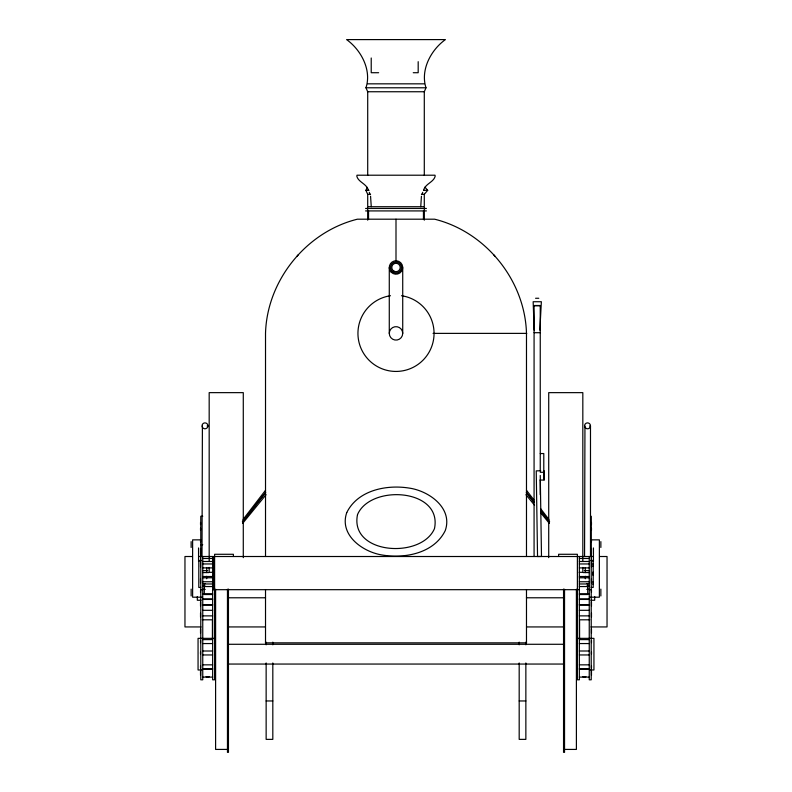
<?xml version="1.0" encoding="UTF-8"?>
<svg xmlns="http://www.w3.org/2000/svg" width="792" height="792" viewBox="0 0 792 792"><rect width="100%" height="100%" fill="white"/><g stroke="black" fill="none" stroke-linecap="round" stroke-linejoin="round"><path stroke-width="1.19" d="M435.204 176.091C433.868 182.239 425.047 183.764 423.572 190.427M367.706 175.329L367.706 91.743L365.953 87.783C371.844 70.191 361.132 49.975 346.599 39.6L445.401 39.6C430.838 49.985 420.215 70.151 425.997 87.783L424.294 91.743L424.294 175.329M421.433 196.228L420.74 206.722M421.997 194.248L422.72 192.308M367.706 220.176L367.706 194.297L365.904 190.337L367.25 187.377M243.075 519.473L265.548 490.238M242.807 521.681L265.676 492.456M242.382 521.73L265.518 492.753M242.669 523.354L266.043 494.703M297.148 256.083L298.228 254.806M424.294 220.176L424.294 194.297L427.69 190.337L424.977 187.179M540.748 470.785L536.233 470.854L537.54 556.509L541.49 556.449L540.253 475.457M378.635 72.716L371.22 72.716L371.22 57.994M413.246 72.716L418.186 72.716L418.186 61.677M367.706 83.833L424.294 83.833M365.953 87.783L425.997 87.783M367.706 91.743L424.294 91.743M356.954 175.21L435.046 175.21M365.904 190.337L369.013 190.337M423.552 190.337L427.69 190.337M367.706 194.297L370.557 194.297M421.443 194.297L424.294 194.297M368.547 206.722L423.453 206.722M365.577 208.454L426.423 208.454M365.577 210.919L426.423 210.919M535.58 298.267L538.778 298.267M534.184 330.145L533.155 301.732L541.372 301.732L539.847 330.145M433.066 333.382L526.759 333.382M202.405 426.027L202.01 556.509M207.078 426.027L207.94 426.027A2.97 2.97 0 0 0 203.673 423.175A2.97 2.97 0 0 0 203.336 428.304A2.97 2.97 0 0 0 207.94 426.027M584.951 426.027L584.555 556.509M589.614 426.027L590.486 426.027L590.486 556.509M540.253 453.549L543.787 453.549L543.787 480.061L540.253 480.061M540.253 472.289L543.787 472.289M202.752 516.255L200.772 516.255L200.772 679.803L202.752 679.803L202.752 556.509M200.772 539.857L192.624 539.857L192.624 597.198L202.039 597.198M591.228 539.857L599.376 539.857L599.376 597.198L589.961 597.198M200.772 544.718L202.752 544.718M192.367 556.509L184.962 556.509L184.962 626.937L201.01 626.937M198.535 556.509L593.465 556.509M599.633 556.509L607.038 556.509L607.038 626.937L590.99 626.937M202.752 558.479L212.642 558.479M579.358 558.479L589.248 558.479M200.772 560.508L198.802 560.508L198.802 587.446L200.772 587.446M591.228 560.508L593.198 560.508L593.198 587.446L591.228 587.446M198.554 560.716L201.02 560.716M590.981 560.716L593.446 560.716M202.752 561.478L212.642 561.478M579.358 561.478L589.248 561.478M202.752 563.953L212.642 563.953M579.358 563.953L589.248 563.953M592.654 564.033L593.198 564.033M592.654 566.062L593.198 566.062M202.752 567.904L212.642 567.904M579.358 567.904L589.248 567.904M202.752 570.646L207.692 570.646M584.308 570.646L589.248 570.646M592.654 572.25L593.198 572.25M212.83 572.319L209.177 572.319L209.177 567.428M579.17 572.319L582.823 572.319L582.823 567.428M202.752 572.567L208.93 572.567M583.07 572.567L589.248 572.567M592.654 572.923L593.198 572.923M592.654 574.279L593.198 574.279M592.654 574.447L593.198 574.447M592.654 574.952L593.198 574.952M202.752 576.517L212.642 576.517M579.358 576.517L589.248 576.517M202.752 577.794L212.642 577.794M579.358 577.794L589.248 577.794M202.752 581.744L212.642 581.744M579.358 581.744L589.248 581.744M592.654 582.011L593.198 582.011M202.752 583.595L205.227 583.595M586.773 583.595L589.248 583.595M204.296 583.971L212.642 583.971M579.358 583.971L587.704 583.971M592.654 584.041L593.198 584.041M202.752 586.07L205.227 586.07M586.773 586.07L589.248 586.07M204.296 586.545L212.642 586.545M579.358 586.545L587.704 586.545M202.752 589.377L205.227 589.377M586.773 589.377L589.248 589.377M200.772 589.684L202.752 589.684M212.642 589.684L579.358 589.684M589.248 589.684L591.228 589.684M202.752 593.772L212.642 593.782M579.358 593.782L589.248 593.772M212.642 594.525L204.296 594.525L204.296 583.704M579.358 594.525L587.704 594.525L587.704 583.704M228.452 597.782L265.548 597.782M526.452 597.782L563.548 597.782M202.752 598.96L212.642 598.96M579.358 598.96L589.248 598.96M202.752 599.435L212.642 599.435M579.358 599.435L589.248 599.435M201.02 600.257L197.317 600.257L197.317 596.544M590.981 600.257L594.683 600.257L594.683 596.544M202.752 604.623L212.642 604.623M579.358 604.623L589.248 604.623M202.752 605.128L212.642 605.128M579.358 605.128L589.248 605.128M202.752 610.315L212.642 610.315M579.358 610.315L589.248 610.315M202.752 615.869L212.642 615.869M579.358 615.869L589.248 615.869M202.227 619.809L212.424 619.809L212.424 638.352M589.773 619.809L579.576 619.809L579.576 638.352M228.155 626.937L265.181 626.937M526.819 626.937L563.845 626.937M215.355 638.352L198.059 638.352L198.059 669.982L201.762 669.982M576.645 638.352L593.941 638.352L593.941 669.982L590.238 669.982M202.752 639.609L212.642 639.609M579.358 639.609L589.248 639.609M265.429 642.847L526.571 642.847M202.752 643.559L212.642 643.559M579.358 643.559L589.248 643.559M228.452 644.282L563.548 644.282M202.752 651.004L212.642 651.004M579.358 651.004L589.248 651.004M202.752 654.954L212.642 654.954M579.358 654.954L589.248 654.954M228.452 664.052L563.548 664.052M202.752 664.844L212.642 664.844M579.358 664.844L589.248 664.844M202.752 668.794L212.642 668.794M579.358 668.794L589.248 668.794M202.752 669.191L212.642 669.191M579.358 669.191L589.248 669.191M202.752 677.101L212.642 677.101M579.358 677.101L589.248 677.101M266.142 700.96L272.814 700.96M519.186 700.96L525.858 700.96M227.462 749.42L215.602 749.42L215.602 589.208M564.538 749.42L576.398 749.42L576.398 589.208M493.772 254.806L494.852 256.083M525.957 494.703L534.531 505.207M540.768 512.85L549.331 523.354M526.482 492.753L534.194 502.415M541.134 511.107L549.618 521.73M526.324 492.456L533.947 502.197M540.807 510.969L549.193 521.681M526.452 490.238L533.937 499.99M540.679 508.751L548.925 519.473M368.428 190.427C366.953 183.764 358.132 182.239 356.796 176.091M369.28 192.308L370.003 194.248M370.567 196.228L371.26 206.722M544.144 470.735L544.282 480.061M600.861 541.619L600.861 547.47M600.861 589.119L600.861 595.97M593.446 547.945L593.446 561.498M591.476 522.463L591.476 524.561M591.476 528.145L591.476 530.244M591.476 539.639L591.476 541.738M591.476 548.47L591.476 550.262M591.476 550.569L591.476 553.895M591.476 554.964L591.476 557.053M591.476 558.716L591.476 561.231M591.476 562.409L591.476 564.508M591.476 564.874L591.476 566.973M591.476 578.714L591.476 583.041M591.476 590.297L591.476 592.396M591.476 602.039L591.476 606.108M591.476 613.028L591.476 617.107M591.476 629.096L591.476 633.164M591.476 640.54L591.476 642.639M591.476 651.935L591.476 654.024M591.476 665.765L591.476 667.864M591.476 671.042L591.476 675.239M591.228 516.236L591.228 679.803L589.248 679.803L589.248 556.509M585.288 567.666L585.288 572.596M585.288 576.289L585.288 578.754M582.823 561.36L582.823 392.644L548.717 392.644L548.717 557.647M579.358 556.509L579.358 679.803L577.388 679.803L577.388 554.281L558.607 554.281L558.607 556.509M577.14 590.297L577.14 594.376M577.14 594.802L577.14 598.128M577.14 602.039L577.14 606.108M577.14 613.028L577.14 617.107M577.14 629.096L577.14 633.164M577.14 640.54L577.14 642.639M577.14 651.935L577.14 654.024M577.14 665.765L577.14 667.864M577.14 671.042L577.14 675.239M564.538 589.208L564.538 752.4M563.548 589.06L563.548 752.4M540.253 471.151L540.253 305.504L534.075 305.504L534.075 556.509M540.253 479.813L540.253 494.653M526.482 556.509L526.482 333.382C525.047 280.556 485.912 231.917 434.63 219.196L357.37 219.196C306.088 231.917 266.953 280.556 265.518 333.382L265.518 556.509M526.482 589.812L526.482 642.847M525.858 642.144L525.858 644.807M525.858 662.953L525.858 739.372L519.186 739.372L519.186 662.953M519.186 642.144L519.186 644.807M423.453 210.919L423.453 219.196M402.722 267.488L402.722 333.382A6.722 6.722 0 0 1 392.644 339.194A6.722 6.722 0 0 1 392.644 327.561A6.722 6.722 0 0 1 402.722 333.382M396 219.196L396 261.113M389.278 267.488L389.278 333.382M368.547 210.919L368.547 219.196M272.814 642.144L272.814 644.807M272.814 662.953L272.814 739.372L266.142 739.372L266.142 662.953M266.142 642.144L266.142 644.807M265.518 589.812L265.518 642.847M243.283 557.647L243.283 392.644L209.177 392.644L209.177 561.36M233.392 556.509L233.392 554.281L214.612 554.281L214.612 679.803L212.642 679.803L212.642 556.509M228.452 589.06L228.452 752.4M227.462 589.208L227.462 752.4M214.86 590.297L214.86 594.376M214.86 594.802L214.86 598.128M214.86 602.039L214.86 606.108M214.86 613.028L214.86 617.107M214.86 629.096L214.86 633.164M214.86 640.54L214.86 642.639M214.86 651.935L214.86 654.024M214.86 665.765L214.86 667.864M214.86 671.042L214.86 675.239M213.622 556.509L213.622 589.684M206.712 567.666L206.712 572.596M206.712 576.289L206.712 578.754M200.525 522.463L200.525 524.561M200.525 528.145L200.525 530.244M200.525 539.639L200.525 541.738M200.525 548.47L200.525 550.262M200.525 550.569L200.525 553.895M200.525 554.964L200.525 557.053M200.525 558.716L200.525 561.231M200.525 562.409L200.525 564.508M200.525 564.874L200.525 566.973M200.525 578.714L200.525 583.041M200.525 590.297L200.525 592.396M200.525 602.039L200.525 606.108M200.525 613.028L200.525 617.107M200.525 629.096L200.525 633.164M200.525 640.54L200.525 642.639M200.525 651.935L200.525 654.024M200.525 665.765L200.525 667.864M200.525 671.042L200.525 675.239M198.554 547.945L198.554 561.498M191.139 541.619L191.139 547.47M191.139 589.119L191.139 595.97M401.514 295.723A38.056 38.056 0 0 1 427.997 353.984A38.056 38.056 0 0 1 364.003 353.984A38.056 38.056 0 0 1 390.486 295.723M540.253 332.65A14.078 2.594 0 0 1 534.085 332.65M540.253 305.722A31.492 5.791 0 0 1 534.075 305.722M209.296 676.615A3.198 3.198 0 0 1 206.098 676.615M585.902 676.615A3.198 3.198 0 0 1 582.704 676.615M346.738 512.622C338.897 535.125 363.053 552.311 382.803 555.103C405.544 558.766 434.224 553.024 445.262 530.571C453.103 508.068 428.947 490.882 409.197 488.09C386.456 484.427 357.776 490.169 346.738 512.622M357.519 514.582C349.282 554.509 421.354 559.271 434.481 528.611C442.718 488.684 370.646 483.922 357.519 514.582M391.248 272.24A6.722 6.722 0 0 0 402.485 269.221A6.722 6.722 0 0 0 394.258 260.994A6.722 6.722 0 0 0 391.248 272.24M393.258 272.27A5.514 5.514 0 0 0 401.524 267.498A5.514 5.514 0 0 0 393.258 262.736A5.514 5.514 0 0 0 393.258 272.27M393.891 271.141A4.227 4.227 0 0 0 400.227 267.488A4.227 4.227 0 0 0 393.891 263.825A4.227 4.227 0 0 0 393.891 271.141M585.882 428.304A2.97 2.97 0 0 0 590.486 426.027A2.97 2.97 0 0 0 586.209 423.175A2.97 2.97 0 0 0 585.882 428.304"/></g></svg>
